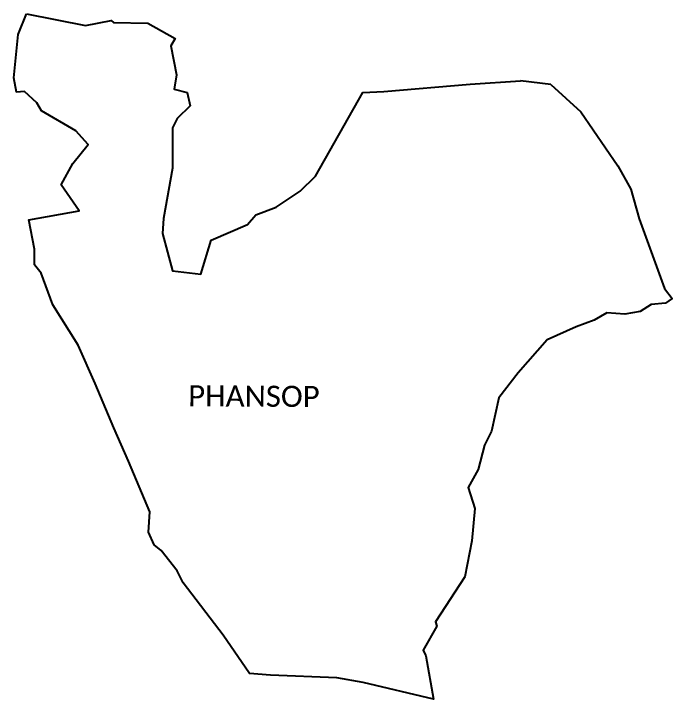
# Model space of a CAD drawing. Header units: metres. Extents: x 316827 to 322033, y 1873005 to 1876667.
# Drawn here: x 318782 to 322033, y 1873005 to 1876390 of the extents above; entities that cross this region are included whole.
import ezdxf

# ---------------------------------------------------------------- set-up
doc = ezdxf.new("R2010")
doc.units = ezdxf.units.M
doc.layers.add('VILLAGE BOUNDRY', color=10, linetype='Continuous')
doc.layers.add('VILLAGE NAME', color=250, linetype='Continuous')
doc.styles.get("Standard").update_dxf_attribs({"font": 'simplex.shx'})

msp = doc.modelspace()

# ---------------------------------------------------------------- linework, layer by layer
at = {"layer": 'VILLAGE BOUNDRY', "color": 3, "true_color": 0x00ff00, "flags": 128}
msp.add_lwpolyline([(321433.4, 1876039.5), (321283.9, 1876057.5)], dxfattribs=at)
at = {"layer": 'VILLAGE BOUNDRY', "color": 3, "true_color": 0x00ff00}
for points in [[(321433.4, 1876039.5, 0), (321581.2, 1875906, 0), (321763.1, 1875638.5, 0), (321828.8, 1875524.1, 0), (321869.6, 1875377.4, 0), (321994.7, 1875033.9, 0), (322032.6, 1874983.1, 0), (321999.4, 1874960.6, 0), (321928.9, 1874953.7, 0), (321874.5, 1874919.4, 0), (321799.2, 1874905.8, 0), (321709.4, 1874913.6, 0), (321647.6, 1874876.7, 0), (321558.2, 1874844.6, 0), (321414.4, 1874780.4, 0), (321271.4, 1874616.7, 0), (321177, 1874493.1, 0), (321140.4, 1874328.6, 0), (321105.2, 1874259.7, 0), (321074.6, 1874140, 0), (321024.7, 1874050.8, 0), (321058.3, 1873946.7, 0), (321044, 1873787.3, 0), (321008.2, 1873609.8, 0), (320864, 1873387.9, 0), (320869.8, 1873366.6, 0), (320802.6, 1873247.2, 0), (320816.3, 1873219.2, 0), (320853.8, 1873005.4, 0), (320507.2, 1873088, 0), (320376.3, 1873111.7, 0), (320049.5, 1873125.2, 0), (319946.4, 1873132.2, 0), (319815.8, 1873321.8, 0), (319619.2, 1873580.8, 0), (319588.1, 1873640.1, 0), (319510.2, 1873739.1, 0), (319475.5, 1873767.2, 0), (319447, 1873830.9, 0), (319454.4, 1873930.2, 0), (319349.2, 1874181.6, 0), (319275.6, 1874345, 0), (319183.7, 1874563.9, 0), (319099.9, 1874753.4, 0), (318975.3, 1874952.3, 0), (318917.6, 1875109.1, 0), (318884.1, 1875149.3, 0), (318883.9, 1875227.4, 0), (318856.9, 1875371.7, 0), (319105, 1875416.7, 0), (319015.7, 1875544.3, 0), (319074, 1875650.2, 0), (319149.4, 1875743.7, 0), (319088.4, 1875812.1, 0), (318919.6, 1875910.5, 0), (318896.1, 1875950.1, 0), (318834.7, 1876005.4, 0), (318795.3, 1876001.5, 0), (318782.1, 1876072.7, 0), (318803.8, 1876286.8, 0), (318844.4, 1876389.6, 0), (318844.4, 1876389.6, 0)], [(318844.4, 1876389.6, 0), (319136.5, 1876331.8, 0), (319263.7, 1876356.3, 0), (319273.9, 1876346.7, 0), (319443.8, 1876343.3, 0), (319579.6, 1876266.4, 0), (319558.3, 1876231, 0), (319585.9, 1876087.2, 0), (319574.8, 1876016.4, 0), (319637.4, 1876000.3, 0), (319652.9, 1875934.5, 0), (319588.5, 1875872.4, 0), (319565.4, 1875826.6, 0), (319565.8, 1875627.9, 0), (319521.6, 1875378.1, 0), (319516.1, 1875304.4, 0), (319566.4, 1875119.7, 0), (319705.2, 1875103.2, 0), (319757.1, 1875271.4, 0), (319935.9, 1875348.4, 0), (319977, 1875396.1, 0), (320078, 1875435, 0), (320195.9, 1875512.9, 0), (320271.3, 1875588, 0), (320504.5, 1876001.3, 0), (320608.9, 1876005.6, 0), (321035.3, 1876042.5, 0), (321283.9, 1876057.5, 0)]]:
    msp.add_polyline3d(points, dxfattribs=at)

# ---------------------------------------------------------------- texts
at = {"layer": 'VILLAGE NAME', "insert": (319643.5, 1874555.7), "char_height": 104.042, "attachment_point": 1, "rotation": 359.6762}
msp.add_mtext_dynamic_manual_height_columns('{\\fCalibri|b0|i0|c0|p34;PHANSOP}', width=1755.493, gutter_width=520.2, heights=[0], dxfattribs=at)

doc.saveas('drawing.dxf')
